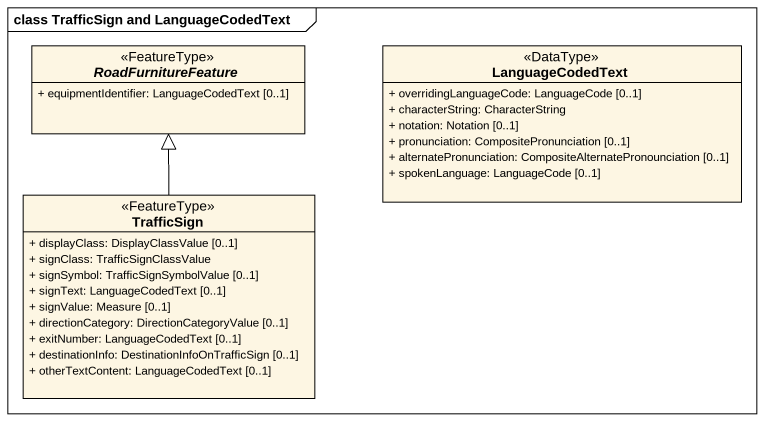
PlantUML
@startuml
mainframe class TrafficSign and LanguageCodedText
hide circle
hide empty members
skinparam classAttributeIconSize 0
abstract class RoadFurnitureFeature <<FeatureType>> {
  + equipmentIdentifier: LanguageCodedText [0..1]
}
class LanguageCodedText <<DataType>> {
  + overridingLanguageCode: LanguageCode [0..1]
  + characterString: CharacterString
  + notation: Notation [0..1]
  + pronunciation: CompositePronunciation [0..1]
  + alternatePronunciation: CompositeAlternatePronounciation [0..1]
  + spokenLanguage: LanguageCode [0..1]
}
class TrafficSign <<FeatureType>> {
  + displayClass: DisplayClassValue [0..1]
  + signClass: TrafficSignClassValue
  + signSymbol: TrafficSignSymbolValue [0..1]
  + signText: LanguageCodedText [0..1]
  + signValue: Measure [0..1]
  + directionCategory: DirectionCategoryValue [0..1]
  + exitNumber: LanguageCodedText [0..1]
  + destinationInfo: DestinationInfoOnTrafficSign [0..1]
  + otherTextContent: LanguageCodedText [0..1]
}
TrafficSign -up-|> RoadFurnitureFeature
@enduml
